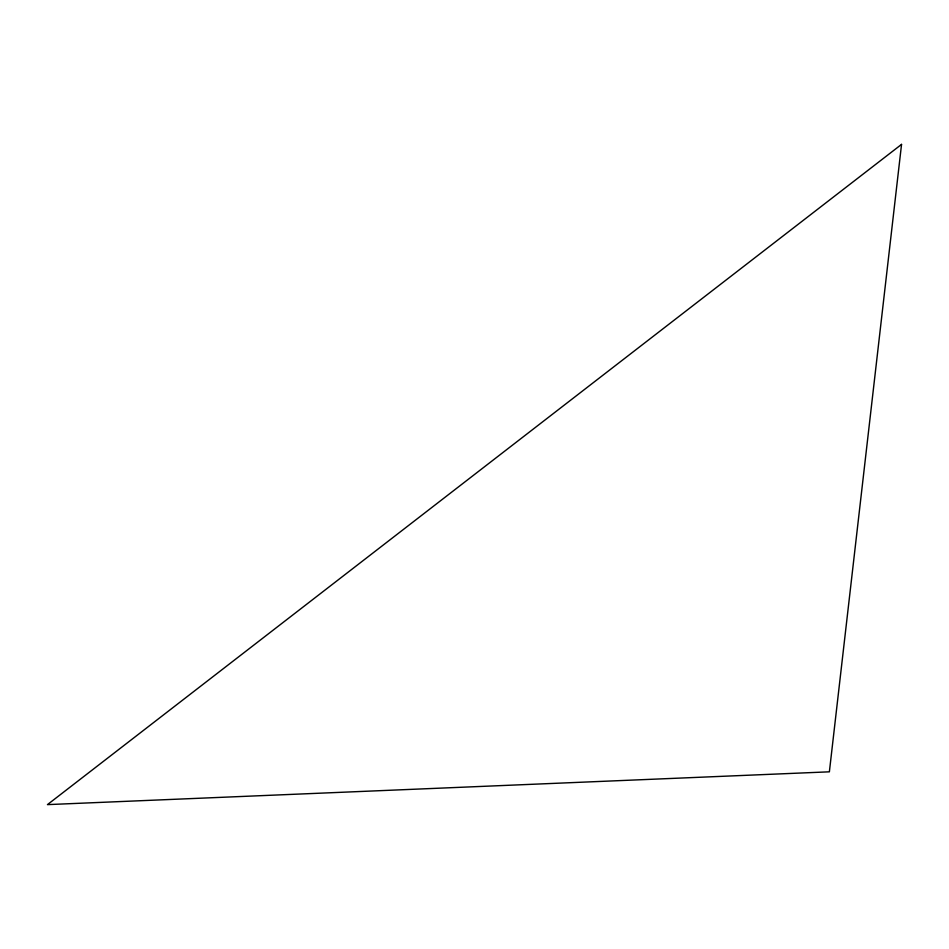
<?xml version="1.0" encoding="UTF-8"?>
<svg xmlns="http://www.w3.org/2000/svg" width="949" height="949" viewBox="0 0 949 949"><rect width="100%" height="100%" fill="white"/><g stroke="black" fill="none" stroke-linecap="round" stroke-linejoin="round"><path stroke-width="1.42" d="M901.55 144.378L829.379 771.822L47.45 804.622L901.55 144.378"/></g></svg>
